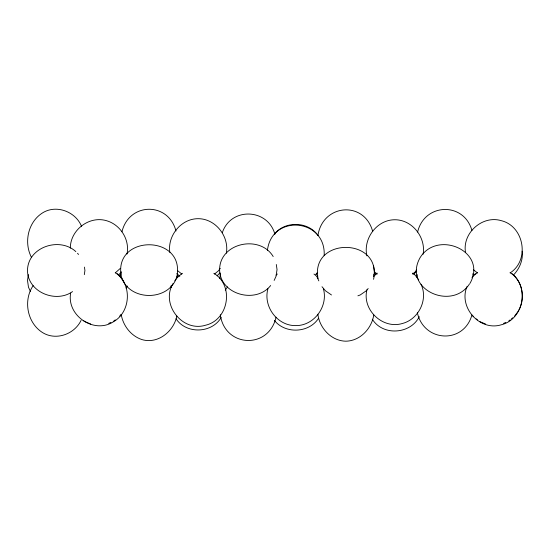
<?xml version="1.0" encoding="UTF-8"?>
<svg xmlns="http://www.w3.org/2000/svg" width="550" height="550" viewBox="0 0 550 550"><rect width="100%" height="100%" fill="white"/><g stroke="black" fill="none" stroke-linecap="round" stroke-linejoin="round"><path stroke-width="0.82" d="M317.941 235.538C322.561 204.05 364.272 200.104 372.728 231.571M373.766 315.019C371.642 328.618 360.119 340.966 345.854 341.192C331.327 340.959 319.598 328.151 317.852 314.236M226.359 253.186C229.322 236.376 215.531 218.639 198.137 218.687C181.046 218.653 167.344 235.799 169.819 252.395M423.108 254.251C426.064 237.442 412.273 219.704 394.886 219.752C376.839 219.691 363.027 238.604 366.857 255.833M70.324 248.181C70.221 230.216 88.969 215.586 106.356 220.653C120.395 224.538 130.006 239.779 126.981 254.093M267.389 250.614C271.618 213.379 326.26 218.481 324.163 255.681M70.648 293.129C66.543 315.514 93.947 334.256 113.279 321.874C130.989 311.988 132.399 283.766 115.266 272.676M267.933 288.729C262.934 306.316 277.186 325.868 295.666 325.607C314.153 325.868 328.398 306.316 323.4 288.729M366.933 289.795C361.838 309.726 382.642 329.443 402.311 323.517C418.619 319.357 428.429 299.523 421.025 284.261M28.359 274.581L27.5 280.466L28.476 287.196L30.388 291.369M84.315 274.663L84.927 270.462L84.439 267.101M219.732 278.699L220.468 273.653M416.845 277.104L417.209 274.581M120.395 277.337L121.131 272.353M176.846 276.691C185.494 234.142 112.75 234.121 121.378 276.671L121.378 276.691C128.838 301.709 169.379 301.709 176.846 276.691L176.846 276.671M373.587 279.331L373.587 279.311C382.223 236.775 309.485 236.775 318.12 279.311L318.835 280.885M317.384 278.307L317.756 275.818M121.949 231.818C128.968 202.304 168.286 201.499 175.979 231.014M176.846 316.023C173.697 331.533 157.706 344.486 141.68 339.508C130.824 335.796 123.062 325.607 121.199 314.462M222.31 232.712C230.759 206.917 267.822 208.23 274.911 234.259M276.059 317.178C268.702 349.718 224.716 347.497 220.296 314.689M417.622 232.045C424.387 202.984 463.87 201.479 471.941 230.498M471.941 314.964C463.616 344.486 423.72 342.183 417.333 312.641M467.012 286.557C458.232 307.12 479.641 331.451 501.222 324.803C524.136 319.323 530.007 285.326 510.125 272.676M518.973 309.904C525.298 298.162 522.603 282.109 512.105 273.687M172.954 283.628C160.497 304.377 182.401 332.42 205.569 325.215C228.759 319.901 234.369 285.402 213.819 273.302M274.147 280.438L276.059 276.258L277.035 269.534L276.299 264.488M469.934 283.456C488.049 251.597 437.807 229.433 420.2 257.469C402.208 288.853 451.488 311.355 469.425 284.054M126.067 288.076L127.435 286.014M33.172 285.636C23.148 300.121 27.081 322.286 41.855 332.124C55.289 341.131 74.278 334.572 81.077 320.382M225.28 290.173L227.562 286.853M220.268 268.297L218.439 270.827L214.479 274.065M221.183 317.501C211.819 333.493 186.209 334.276 176.014 318.766M416.556 270.002L415.188 271.899L412.541 274.058M419.293 316.676C410.403 334.345 382.807 336.188 372.302 319.206M120.244 268.441L115.266 272.903M119.735 316.099L120.746 314.751M315.968 274.759L316.986 273.405M318.505 318.368C308.976 333.149 285.23 334.153 274.354 320.396M514.601 316.099L518.65 310.695M119.226 274.409L121.254 271.714M274.354 234.135C285.044 220.674 308.213 221.286 317.996 235.482M315.968 274.223L316.986 272.869M471.962 277.805L473.488 275.777L477.448 272.676M514.092 274.409C519.723 268.166 523.284 259.627 522.177 251.164M174.797 280.857L177.836 276.87L182.462 273.302M219.966 272.827L217.119 275.846M373.567 276.506L377.224 273.137M416.707 271.136L413.861 274.147M270.655 285.519C255.887 304.349 219.711 294.566 219.608 269.534C219.842 242.653 259.909 234.438 273.192 256.541M368.184 288.502L366.156 290.874L360.209 294.972L357.899 295.824M113.279 321.447L115.266 319.887M473.488 275.241L475.468 273.687M510.125 272.903C529.994 260.205 524.157 226.174 501.222 220.653C482.336 214.988 462.158 233.09 465.513 252.402M508.805 320.925L510.125 319.887M511.445 318.849L512.772 317.817M276.024 275.076L277.351 274.038M72.552 291.589C55.818 303.524 27.603 292.105 27.5 270.462C27.672 247.067 59.579 236.521 75.852 251.625M108.666 323.4L110.969 322.424M503.525 323.4L505.835 322.424M479.435 321.447L485.588 324.053M90.723 324.053L84.569 321.447L83.249 320.409M331.499 294.972L325.552 290.874L322.004 286.729M412.541 273.137L415.188 275.179L418.736 279.833M374.578 273.13L375.904 274.147M179.816 276.354L176.825 273.494M473.488 269.789L477.448 272.903M476.128 318.849L477.448 319.887M313.988 274.038L315.968 275.591L317.996 278.286M117.246 273.687L119.226 275.241L123.791 281.325M374.578 271.899L377.224 274.058M177.836 270.827L181.803 274.065M77.529 253.282L78.54 254.478M472.471 315.425L473.488 316.779M170.782 286.014L171.696 287.389M81.654 226.627C75.756 211.427 55.715 203.974 41.855 213.338C27.892 222.667 23.863 242.481 31.35 257.166M374.564 272.663L373.587 266.001M373.711 274.141L373.952 275.818M177.334 274.003L177.822 277.337M472.801 273.742L473.048 275.419"/></g></svg>
